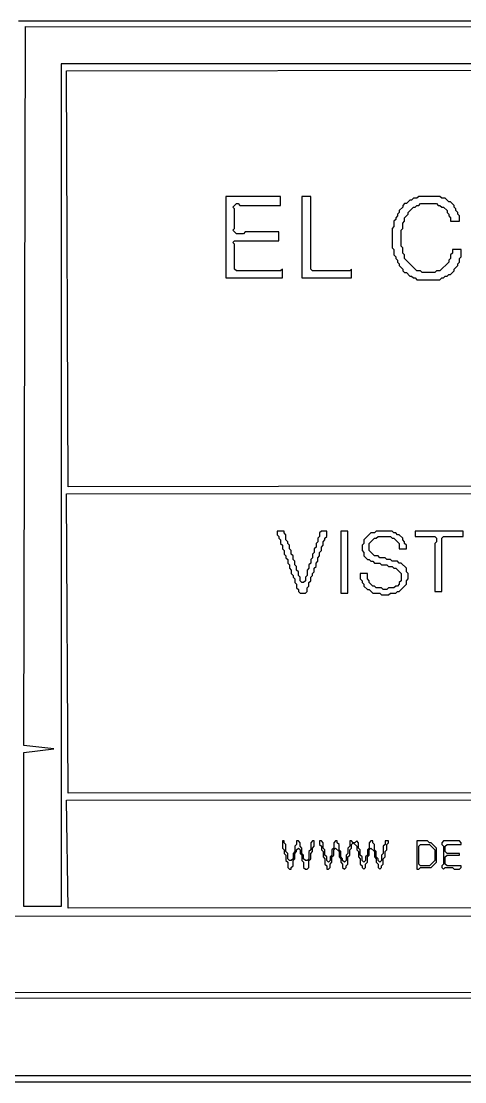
# Model space of a CAD drawing. Extents: x 17 to 323, y -435 to -5.
# Drawn here: x 206.2 to 231.3, y -434.9 to -375 of the extents above; entities that cross this region are included whole.
import ezdxf

# ---------------------------------------------------------------- set-up
doc = ezdxf.new("R2010")
doc.units = 0

msp = doc.modelspace()

# ---------------------------------------------------------------- linework, layer by layer
at = {"layer": 'CONTOURS'}
for p, q in [((312.9, -375), (206.1, -375)), ((206.4, -415.9), (206.5, -375.3)), ((206.5, -375.3), (313, -375.4)), ((312.9, -377.4), (208.5, -377.4)), ((208.5, -377.4), (208.5, -425)), ((208.8, -377.8), (285.4, -377.7)), ((208.9, -401.3), (208.8, -377.8)), ((217.8, -384.9), (217.8, -389.5)), ((220.9, -384.9), (217.8, -384.9)), ((220.9, -385.4), (220.9, -384.9)), ((222.1, -384.9), (222.1, -389.5)), ((222.6, -384.9), (222.1, -384.9)), ((222.6, -389), (222.6, -384.9)), ((228.2, -385.1), (228, -385.3)), ((228.3, -385.1), (228.2, -385.1)), ((228.4, -385), (228.3, -385.1)), ((228.6, -385), (228.4, -385)), ((228.7, -384.9), (228.6, -385)), ((229.9, -384.9), (228.7, -384.9)), ((230, -385), (229.9, -384.9)), ((230.2, -385), (230, -385)), ((230.4, -385.2), (230.2, -385)), ((218.2, -385.5), (218.4, -385.3)), ((218.3, -385.6), (218.2, -385.5)), ((218.3, -386.7), (218.3, -385.6)), ((218.4, -385.3), (218.5, -385.3)), ((218.5, -385.3), (218.6, -385.4)), ((218.6, -385.4), (220.9, -385.4)), ((227.8, -385.5), (227.6, -385.7)), ((227.6, -385.7), (227.6, -385.8)), ((227.9, -385.3), (227.8, -385.4)), ((227.8, -385.4), (227.8, -385.5)), ((228, -385.3), (227.9, -385.3)), ((228.1, -385.8), (228.4, -385.5)), ((228.4, -385.5), (228.5, -385.5)), ((228.5, -385.5), (228.6, -385.4)), ((228.6, -385.4), (228.7, -385.4)), ((228.7, -385.4), (228.8, -385.3)), ((228.8, -385.3), (229.7, -385.3)), ((229.7, -385.3), (229.8, -385.4)), ((229.8, -385.4), (229.9, -385.4)), ((229.9, -385.4), (230, -385.5)), ((230, -385.5), (230.1, -385.5)), ((230.1, -385.5), (230.3, -385.7)), ((230.3, -385.7), (230.3, -385.8)), ((230.5, -385.2), (230.4, -385.2)), ((230.7, -385.4), (230.5, -385.2)), ((230.7, -385.5), (230.7, -385.4)), ((230.8, -385.6), (230.7, -385.5)), ((230.8, -385.7), (230.8, -385.6)), ((230.9, -385.8), (230.8, -385.7)), ((227.4, -386.2), (227.3, -386.3)), ((227.3, -386.3), (227.3, -386.6)), ((227.5, -386), (227.4, -386.1)), ((227.4, -386.1), (227.4, -386.2)), ((227.6, -385.8), (227.5, -385.9)), ((227.5, -385.9), (227.5, -386)), ((227.8, -386.4), (227.9, -386.3)), ((227.9, -386.1), (228.1, -385.9)), ((227.9, -386.3), (227.9, -386.1)), ((228.1, -385.9), (228.1, -385.8)), ((230.3, -385.8), (230.4, -385.9)), ((230.4, -385.9), (230.4, -386)), ((230.4, -386), (230.5, -386.1)), ((230.5, -386.1), (230.5, -386.3)), ((230.5, -386.3), (231, -386.3)), ((230.9, -385.9), (230.9, -385.8)), ((231, -386), (230.9, -385.9)), ((231, -386.3), (231, -386)), ((218.2, -386.8), (218.3, -386.7)), ((218.4, -387), (218.2, -386.8)), ((218.9, -386.9), (218.8, -387)), ((220.8, -386.9), (218.9, -386.9)), ((220.8, -387.4), (220.8, -386.9)), ((227.3, -386.6), (227.2, -386.7)), ((227.2, -386.7), (227.2, -387.8)), ((227.7, -386.8), (227.8, -386.7)), ((227.7, -387.7), (227.7, -386.8)), ((227.8, -386.7), (227.8, -386.4)), ((218.2, -387.5), (218.3, -387.4)), ((218.3, -387.6), (218.2, -387.5)), ((218.3, -387.4), (220.8, -387.4)), ((218.8, -387), (218.4, -387)), ((218.3, -389), (218.3, -387.6)), ((227.2, -387.8), (227.3, -387.9)), ((227.3, -387.9), (227.3, -388.2)), ((227.8, -387.8), (227.7, -387.7)), ((227.8, -388.1), (227.8, -387.8)), ((227.9, -388.2), (227.8, -388.1)), ((230.6, -388.1), (230.5, -388.2)), ((231.1, -387.9), (230.6, -387.9)), ((230.6, -387.9), (230.6, -388.1)), ((231.1, -388.3), (231.1, -387.9)), ((227.3, -388.2), (227.4, -388.3)), ((227.4, -388.3), (227.4, -388.4)), ((227.4, -388.4), (227.5, -388.5)), ((227.5, -388.5), (227.5, -388.6)), ((227.5, -388.6), (227.6, -388.7)), ((227.6, -388.7), (227.6, -388.8)), ((227.9, -388.4), (227.9, -388.2)), ((228.6, -389.1), (227.9, -388.4)), ((230.4, -388.6), (229.9, -389.1)), ((230.5, -388.4), (230.4, -388.5)), ((230.4, -388.5), (230.4, -388.6)), ((230.5, -388.2), (230.5, -388.4)), ((230.9, -388.7), (231, -388.6)), ((230.9, -388.8), (230.9, -388.7)), ((231, -388.4), (231.1, -388.3)), ((231, -388.6), (231, -388.4)), ((218.4, -389.1), (218.3, -389)), ((220.9, -389.1), (218.4, -389.1)), ((221, -389), (220.9, -389.1)), ((221, -389.5), (221, -389)), ((222.7, -389.1), (222.6, -389)), ((224.8, -389.1), (222.7, -389.1)), ((224.9, -389), (224.8, -389.1)), ((224.9, -389.5), (224.9, -389)), ((227.6, -388.8), (227.8, -389)), ((227.8, -389), (227.8, -389.1)), ((227.8, -389.1), (227.9, -389.2)), ((227.9, -389.2), (228, -389.2)), ((228, -389.2), (228.2, -389.4)), ((228.8, -389.1), (228.6, -389.1)), ((228.9, -389.2), (228.8, -389.1)), ((229.6, -389.2), (228.9, -389.2)), ((229.7, -389.1), (229.6, -389.2)), ((229.9, -389.1), (229.7, -389.1)), ((230.3, -389.4), (230.4, -389.3)), ((230.4, -389.3), (230.5, -389.3)), ((230.5, -389.3), (230.7, -389.1)), ((230.7, -389), (230.9, -388.8)), ((230.7, -389.1), (230.7, -389)), ((217.8, -389.5), (221, -389.5)), ((222.1, -389.5), (224.9, -389.5)), ((228.2, -389.4), (228.3, -389.4)), ((228.3, -389.4), (228.4, -389.5)), ((228.4, -389.5), (228.5, -389.5)), ((228.5, -389.5), (228.6, -389.6)), ((228.6, -389.6), (229.9, -389.6)), ((229.9, -389.6), (230, -389.5)), ((230, -389.5), (230.1, -389.5)), ((230.1, -389.5), (230.2, -389.4)), ((230.2, -389.4), (230.3, -389.4)), ((285.5, -401.2), (208.9, -401.3)), ((208.8, -401.7), (291.3, -401.6)), ((208.9, -418.6), (208.8, -401.7)), ((220.7, -403.8), (220.7, -404)), ((221.1, -403.8), (220.7, -403.8)), ((220.7, -404), (220.8, -404.1)), ((220.8, -404.1), (220.8, -404.2)), ((220.8, -404.2), (220.9, -404.3)), ((220.9, -404.3), (220.9, -404.5)), ((221.1, -403.9), (221.1, -403.8)), ((221.2, -404), (221.1, -403.9)), ((221.2, -404.3), (221.2, -404)), ((221.3, -404.4), (221.2, -404.3)), ((223.1, -404.1), (223, -404.2)), ((223, -404.2), (223, -404.4)), ((223.2, -403.8), (223.1, -403.9)), ((223.1, -403.9), (223.1, -404.1)), ((223.5, -403.8), (223.2, -403.8)), ((223.3, -404.4), (223.4, -404.3)), ((223.4, -404.2), (223.5, -404.1)), ((223.4, -404.3), (223.4, -404.2)), ((223.5, -404.1), (223.5, -403.8)), ((224.3, -403.8), (224.3, -407.3)), ((224.7, -403.8), (224.3, -403.8)), ((224.7, -407.3), (224.7, -403.8)), ((226, -403.9), (225.6, -404.3)), ((225.6, -404.3), (225.6, -404.5)), ((225.9, -404.5), (226.2, -404.2)), ((226.2, -403.9), (226, -403.9)), ((226.3, -403.8), (226.2, -403.9)), ((226.2, -404.2), (226.3, -404.2)), ((227.2, -403.8), (226.3, -403.8)), ((226.3, -404.2), (226.4, -404.1)), ((226.4, -404.1), (227.1, -404.1)), ((227.1, -404.1), (227.2, -404.2)), ((227.3, -403.9), (227.2, -403.8)), ((227.2, -404.2), (227.3, -404.2)), ((227.4, -403.9), (227.3, -403.9)), ((227.3, -404.2), (227.6, -404.5)), ((227.5, -404), (227.4, -403.9)), ((227.6, -404), (227.5, -404)), ((227.8, -404.2), (227.6, -404)), ((227.8, -404.3), (227.8, -404.2)), ((227.9, -404.4), (227.8, -404.3)), ((228.5, -403.8), (228.5, -404.1)), ((231.2, -403.8), (228.5, -403.8)), ((228.5, -404.1), (229.6, -404.1)), ((229.6, -404.1), (229.7, -404.2)), ((229.7, -404.2), (229.7, -404.4)), ((230, -404.2), (230.1, -404.1)), ((230, -407.2), (230, -404.2)), ((230.1, -404.1), (231.2, -404.1)), ((231.2, -404.1), (231.2, -403.8)), ((220.9, -404.5), (221, -404.6)), ((221, -404.6), (221, -404.8)), ((221, -404.8), (221.1, -404.9)), ((221.1, -404.9), (221.1, -405.1)), ((221.3, -404.5), (221.3, -404.4)), ((221.4, -404.6), (221.3, -404.5)), ((221.4, -404.8), (221.4, -404.6)), ((221.5, -404.9), (221.4, -404.8)), ((221.5, -405.1), (221.5, -404.9)), ((222.9, -404.7), (222.8, -404.8)), ((222.8, -404.8), (222.8, -405)), ((223, -404.4), (222.9, -404.5)), ((222.9, -404.5), (222.9, -404.7)), ((223.1, -405), (223.2, -404.9)), ((223.2, -404.7), (223.3, -404.6)), ((223.2, -404.9), (223.2, -404.7)), ((223.3, -404.6), (223.3, -404.4)), ((225.6, -404.5), (225.5, -404.6)), ((225.5, -404.6), (225.5, -404.9)), ((225.5, -404.9), (225.6, -405)), ((225.9, -404.9), (225.9, -404.5)), ((226.2, -405.2), (225.9, -404.9)), ((227.6, -404.5), (227.6, -404.8)), ((227.6, -404.8), (228, -404.8)), ((227.9, -404.5), (227.9, -404.4)), ((228, -404.6), (227.9, -404.5)), ((228, -404.8), (228, -404.6)), ((229.7, -404.4), (229.6, -404.5)), ((229.6, -404.5), (229.6, -407.2)), ((221.1, -405.1), (221.2, -405.2)), ((221.2, -405.2), (221.2, -405.3)), ((221.2, -405.3), (221.3, -405.4)), ((221.3, -405.4), (221.3, -405.6)), ((221.6, -405.2), (221.5, -405.1)), ((221.6, -405.4), (221.6, -405.2)), ((221.7, -405.5), (221.6, -405.4)), ((221.7, -405.7), (221.7, -405.5)), ((222.7, -405.3), (222.6, -405.4)), ((222.6, -405.4), (222.6, -405.6)), ((222.8, -405), (222.7, -405.1)), ((222.7, -405.1), (222.7, -405.3)), ((222.9, -405.6), (223, -405.5)), ((223, -405.3), (223.1, -405.2)), ((223, -405.5), (223, -405.3)), ((223.1, -405.2), (223.1, -405)), ((225.6, -405), (225.6, -405.2)), ((225.6, -405.2), (225.8, -405.4)), ((225.8, -405.4), (225.9, -405.4)), ((225.9, -405.4), (226, -405.5)), ((226, -405.5), (226.1, -405.5)), ((226.1, -405.5), (226.2, -405.6)), ((226.4, -405.2), (226.2, -405.2)), ((226.5, -405.3), (226.4, -405.2)), ((226.8, -405.3), (226.5, -405.3)), ((226.9, -405.4), (226.8, -405.3)), ((227.1, -405.4), (226.9, -405.4)), ((227.2, -405.5), (227.1, -405.4)), ((227.5, -405.5), (227.2, -405.5)), ((227.6, -405.6), (227.5, -405.5)), ((221.3, -405.6), (221.4, -405.7)), ((221.4, -405.7), (221.4, -405.9)), ((221.4, -405.9), (221.5, -406)), ((221.5, -406), (221.5, -406.2)), ((221.8, -405.8), (221.7, -405.7)), ((221.8, -406), (221.8, -405.8)), ((221.9, -406.1), (221.8, -406)), ((221.9, -406.3), (221.9, -406.1)), ((222.5, -405.9), (222.4, -406)), ((222.4, -406), (222.4, -406.3)), ((222.6, -405.6), (222.5, -405.7)), ((222.5, -405.7), (222.5, -405.9)), ((222.7, -406.2), (222.8, -406.1)), ((222.8, -405.9), (222.9, -405.8)), ((222.8, -406.1), (222.8, -405.9)), ((222.9, -405.8), (222.9, -405.6)), ((226.2, -405.6), (226.5, -405.6)), ((226.5, -405.6), (226.6, -405.7)), ((226.6, -405.7), (226.9, -405.7)), ((226.9, -405.7), (227, -405.8)), ((227, -405.8), (227.2, -405.8)), ((227.2, -405.8), (227.3, -405.9)), ((227.3, -405.9), (227.4, -405.9)), ((227.4, -405.9), (227.7, -406.2)), ((227.7, -405.6), (227.6, -405.6)), ((228, -405.9), (227.7, -405.6)), ((228, -406.1), (228, -405.9)), ((228.1, -406.2), (228, -406.1)), ((221.5, -406.2), (221.6, -406.3)), ((221.6, -406.3), (221.6, -406.4)), ((221.6, -406.4), (221.7, -406.5)), ((221.7, -406.5), (221.7, -406.7)), ((221.7, -406.7), (221.8, -406.8)), ((222, -406.4), (221.9, -406.3)), ((222, -406.6), (222, -406.4)), ((222.1, -406.7), (222, -406.6)), ((222.2, -406.7), (222.1, -406.7)), ((222.3, -406.6), (222.2, -406.7)), ((222.4, -406.3), (222.3, -406.4)), ((222.3, -406.4), (222.3, -406.6)), ((222.5, -406.7), (222.6, -406.6)), ((222.5, -406.9), (222.5, -406.7)), ((222.6, -406.4), (222.7, -406.3)), ((222.6, -406.6), (222.6, -406.4)), ((222.7, -406.3), (222.7, -406.2)), ((225.8, -406.2), (225.4, -406.2)), ((225.4, -406.2), (225.4, -406.5)), ((225.4, -406.5), (225.5, -406.6)), ((225.5, -406.6), (225.5, -406.7)), ((225.5, -406.7), (225.6, -406.8)), ((225.8, -406.5), (225.8, -406.2)), ((225.9, -406.6), (225.8, -406.5)), ((225.9, -406.7), (225.9, -406.6)), ((226.1, -406.9), (225.9, -406.7)), ((227.7, -406.6), (227.6, -406.7)), ((227.6, -406.7), (227.6, -406.8)), ((227.7, -406.2), (227.7, -406.6)), ((228, -406.6), (228.1, -406.5)), ((228, -406.8), (228, -406.6)), ((228.1, -406.5), (228.1, -406.2)), ((221.8, -406.8), (221.8, -407)), ((221.8, -407), (221.9, -407.1)), ((221.9, -407.1), (221.9, -407.2)), ((221.9, -407.2), (222, -407.3)), ((222, -407.3), (222.3, -407.3)), ((222.3, -407.3), (222.4, -407.2)), ((222.4, -407), (222.5, -406.9)), ((222.4, -407.2), (222.4, -407)), ((224.3, -407.3), (224.7, -407.3)), ((225.6, -406.8), (225.6, -406.9)), ((225.6, -406.9), (225.8, -407.1)), ((225.8, -407.1), (225.9, -407.1)), ((225.9, -407.1), (226.1, -407.3)), ((226.2, -406.9), (226.1, -406.9)), ((226.1, -407.3), (226.5, -407.3)), ((226.3, -407), (226.2, -406.9)), ((226.6, -407), (226.3, -407)), ((226.5, -407.3), (226.6, -407.4)), ((226.7, -407.1), (226.6, -407)), ((226.9, -407.1), (226.7, -407.1)), ((227, -407), (226.9, -407.1)), ((227.3, -407), (227, -407)), ((227, -407.4), (227.1, -407.3)), ((227.1, -407.3), (227.4, -407.3)), ((227.4, -406.9), (227.3, -407)), ((227.5, -406.9), (227.4, -406.9)), ((227.4, -407.3), (227.5, -407.2)), ((227.6, -406.8), (227.5, -406.9)), ((227.5, -407.2), (227.6, -407.2)), ((227.6, -407.2), (228, -406.8)), ((229.6, -407.2), (230, -407.2)), ((226.6, -407.4), (227, -407.4)), ((208.1, -416.1), (206.4, -415.9)), ((206.4, -416.3), (208.1, -416.1)), ((206.4, -425), (206.4, -416.3)), ((291.4, -418.5), (208.9, -418.6)), ((208.8, -419), (291.3, -418.9)), ((208.9, -425.1), (208.8, -419)), ((221, -421.3), (221, -421.7)), ((221.1, -421.3), (221, -421.3)), ((221.1, -421.4), (221.1, -421.3)), ((221.2, -421.5), (221.1, -421.4)), ((221.2, -421.9), (221.2, -421.5)), ((221.8, -421.5), (221.7, -421.6)), ((221.7, -421.6), (221.7, -421.9)), ((221.9, -421.3), (221.8, -421.3)), ((221.8, -421.3), (221.8, -421.5)), ((222, -421.4), (221.9, -421.3)), ((222, -421.6), (222, -421.4)), ((222.1, -421.7), (222, -421.6)), ((222.7, -421.3), (222.6, -421.4)), ((222.6, -421.4), (222.6, -421.8)), ((222.8, -421.3), (222.7, -421.3)), ((222.7, -421.7), (222.8, -421.6)), ((222.8, -421.6), (222.8, -421.3)), ((223.1, -421.3), (223.1, -421.5)), ((223.2, -421.3), (223.1, -421.3)), ((223.1, -421.5), (223.2, -421.6)), ((223.3, -421.4), (223.2, -421.3)), ((223.2, -421.6), (223.2, -421.8)), ((223.3, -421.7), (223.3, -421.4)), ((224, -421.3), (223.9, -421.4)), ((223.9, -421.4), (223.9, -421.7)), ((224.1, -421.3), (224, -421.3)), ((224.1, -421.4), (224.1, -421.3)), ((224.2, -421.5), (224.1, -421.4)), ((224.2, -421.8), (224.2, -421.5)), ((224.8, -421.6), (224.7, -421.7)), ((224.9, -421.3), (224.8, -421.3)), ((224.8, -421.3), (224.8, -421.6)), ((225, -421.4), (224.9, -421.3)), ((224.9, -421.5), (225, -421.4)), ((224.9, -421.7), (224.9, -421.5)), ((225, -421.4), (225.2, -421.6)), ((225.1, -421.4), (225, -421.4)), ((225.2, -421.3), (225.1, -421.4)), ((225.3, -421.4), (225.2, -421.3)), ((225.2, -421.6), (225.2, -421.8)), ((225.3, -421.7), (225.3, -421.4)), ((226, -421.3), (225.9, -421.4)), ((225.9, -421.4), (225.9, -421.7)), ((226.1, -421.3), (226, -421.3)), ((226.1, -421.4), (226.1, -421.3)), ((226.2, -421.5), (226.1, -421.4)), ((226.2, -421.8), (226.2, -421.5)), ((226.8, -421.5), (226.7, -421.6)), ((226.7, -421.6), (226.7, -422)), ((227, -421.3), (226.8, -421.3)), ((226.8, -421.3), (226.8, -421.5)), ((226.9, -421.5), (227, -421.4)), ((226.9, -421.8), (226.9, -421.5)), ((227, -421.4), (227, -421.3)), ((228.6, -421.3), (228.6, -422.9)), ((229.2, -421.3), (228.6, -421.3)), ((228.7, -421.6), (228.8, -421.5)), ((228.7, -422.6), (228.7, -421.6)), ((228.8, -421.5), (229.3, -421.5)), ((229.3, -421.4), (229.2, -421.3)), ((229.4, -421.4), (229.3, -421.4)), ((229.3, -421.5), (229.6, -421.8)), ((229.7, -421.7), (229.4, -421.4)), ((230.1, -421.3), (230, -421.4)), ((230, -421.4), (230, -421.5)), ((230, -421.5), (230.1, -421.6)), ((231, -421.3), (230.1, -421.3)), ((230.1, -421.6), (230.1, -422.6)), ((230.2, -421.6), (230.3, -421.5)), ((230.2, -421.9), (230.2, -421.6)), ((230.3, -421.5), (231.1, -421.5)), ((231.1, -421.4), (231, -421.3)), ((231.1, -421.5), (231.1, -421.4)), ((221, -421.7), (221.1, -421.8)), ((221.1, -421.8), (221.1, -422)), ((221.1, -422), (221.2, -422.1)), ((221.3, -422), (221.2, -421.9)), ((221.2, -422.1), (221.2, -422.4)), ((221.3, -422.3), (221.3, -422)), ((221.7, -421.9), (221.6, -422)), ((221.6, -422), (221.6, -422.3)), ((221.7, -422), (221.8, -421.9)), ((221.7, -422.3), (221.7, -422)), ((221.8, -421.8), (221.9, -421.7)), ((221.8, -421.9), (221.8, -421.8)), ((221.9, -421.7), (222, -421.8)), ((222, -421.8), (222, -422)), ((222, -422), (222.1, -422.1)), ((222.1, -422), (222.1, -421.7)), ((222.2, -422.1), (222.1, -422)), ((222.1, -422.1), (222.1, -422.4)), ((222.2, -422.3), (222.2, -422.1)), ((222.6, -421.8), (222.5, -421.9)), ((222.5, -421.9), (222.5, -422.3)), ((222.6, -422), (222.7, -421.9)), ((222.6, -422.3), (222.6, -422)), ((222.7, -421.9), (222.7, -421.7)), ((223.2, -421.8), (223.3, -421.9)), ((223.4, -421.8), (223.3, -421.7)), ((223.3, -421.9), (223.3, -422.2)), ((223.3, -422.2), (223.4, -422.3)), ((223.4, -422.1), (223.4, -421.8)), ((223.5, -422.2), (223.4, -422.1)), ((223.5, -422.4), (223.5, -422.2)), ((223.8, -422.1), (223.7, -422.2)), ((223.7, -422.2), (223.7, -422.4)), ((223.9, -421.7), (223.8, -421.8)), ((223.8, -421.8), (223.8, -422.1)), ((223.8, -422.2), (223.9, -422.1)), ((223.8, -422.5), (223.8, -422.2)), ((223.9, -421.8), (224, -421.7)), ((223.9, -422.1), (223.9, -421.8)), ((224, -421.7), (224.2, -421.9)), ((224.3, -421.9), (224.2, -421.8)), ((224.2, -421.9), (224.2, -422.2)), ((224.2, -422.2), (224.3, -422.3)), ((224.3, -422.2), (224.3, -421.9)), ((224.4, -422.3), (224.3, -422.2)), ((224.7, -422), (224.6, -422.1)), ((224.6, -422.1), (224.6, -422.4)), ((224.7, -421.7), (224.7, -422)), ((224.7, -422.2), (224.8, -422.1)), ((224.7, -422.6), (224.7, -422.2)), ((224.8, -421.8), (224.9, -421.7)), ((224.8, -422.1), (224.8, -421.8)), ((225.2, -421.8), (225.3, -421.9)), ((225.4, -421.8), (225.3, -421.7)), ((225.3, -421.9), (225.3, -422.2)), ((225.3, -422.2), (225.4, -422.3)), ((225.4, -422.1), (225.4, -421.8)), ((225.5, -422.2), (225.4, -422.1)), ((225.5, -422.4), (225.5, -422.2)), ((225.8, -422.1), (225.7, -422.2)), ((225.7, -422.2), (225.7, -422.4)), ((225.9, -421.7), (225.8, -421.8)), ((225.8, -421.8), (225.8, -422.1)), ((225.8, -422.2), (225.9, -422.1)), ((225.8, -422.5), (225.8, -422.2)), ((225.9, -421.8), (226, -421.7)), ((225.9, -422.1), (225.9, -421.8)), ((226, -421.7), (226.2, -421.9)), ((226.3, -421.9), (226.2, -421.8)), ((226.2, -421.9), (226.2, -422.2)), ((226.2, -422.2), (226.3, -422.3)), ((226.3, -422.2), (226.3, -421.9)), ((226.4, -422.3), (226.3, -422.2)), ((226.7, -422), (226.6, -422.1)), ((226.6, -422.1), (226.6, -422.4)), ((226.7, -422.3), (226.8, -422.2)), ((226.8, -421.9), (226.9, -421.8)), ((226.8, -422.2), (226.8, -421.9)), ((229.6, -421.8), (229.6, -422.4)), ((229.7, -422.5), (229.7, -421.7)), ((230.3, -422), (230.2, -421.9)), ((230.2, -422.2), (230.3, -422.1)), ((230.2, -422.6), (230.2, -422.2)), ((231, -422), (230.3, -422)), ((230.3, -422.1), (231, -422.1)), ((231, -422.1), (231, -422)), ((221.2, -422.4), (221.3, -422.5)), ((221.4, -422.4), (221.3, -422.3)), ((221.3, -422.5), (221.3, -422.8)), ((221.3, -422.8), (221.4, -422.9)), ((221.5, -422.4), (221.4, -422.4)), ((221.6, -422.3), (221.5, -422.4)), ((221.5, -422.8), (221.6, -422.7)), ((221.5, -422.9), (221.5, -422.8)), ((221.6, -422.4), (221.7, -422.3)), ((221.6, -422.7), (221.6, -422.4)), ((222.1, -422.4), (222.2, -422.5)), ((222.3, -422.4), (222.2, -422.3)), ((222.2, -422.5), (222.2, -422.8)), ((222.2, -422.8), (222.3, -422.9)), ((222.4, -422.4), (222.3, -422.4)), ((222.5, -422.3), (222.4, -422.4)), ((222.4, -422.9), (222.5, -422.8)), ((222.5, -422.4), (222.6, -422.3)), ((222.5, -422.8), (222.5, -422.4)), ((223.4, -422.3), (223.4, -422.6)), ((223.4, -422.6), (223.5, -422.7)), ((223.6, -422.5), (223.5, -422.4)), ((223.5, -422.7), (223.5, -422.9)), ((223.7, -422.4), (223.6, -422.5)), ((223.6, -422.9), (223.7, -422.8)), ((223.7, -422.6), (223.8, -422.5)), ((223.7, -422.8), (223.7, -422.6)), ((224.3, -422.3), (224.3, -422.5)), ((224.3, -422.5), (224.4, -422.6)), ((224.4, -422.4), (224.4, -422.3)), ((224.5, -422.5), (224.4, -422.4)), ((224.4, -422.6), (224.4, -422.8)), ((224.4, -422.8), (224.5, -422.9)), ((224.6, -422.4), (224.5, -422.5)), ((224.5, -422.9), (224.6, -422.8)), ((224.6, -422.7), (224.7, -422.6)), ((224.6, -422.8), (224.6, -422.7)), ((225.4, -422.3), (225.4, -422.6)), ((225.4, -422.6), (225.5, -422.7)), ((225.6, -422.5), (225.5, -422.4)), ((225.5, -422.7), (225.5, -422.8)), ((225.5, -422.8), (225.6, -422.9)), ((225.7, -422.4), (225.6, -422.5)), ((225.6, -422.9), (225.7, -422.8)), ((225.7, -422.6), (225.8, -422.5)), ((225.7, -422.8), (225.7, -422.6)), ((226.3, -422.3), (226.3, -422.5)), ((226.3, -422.5), (226.4, -422.6)), ((226.4, -422.4), (226.4, -422.3)), ((226.5, -422.5), (226.4, -422.4)), ((226.4, -422.6), (226.4, -422.8)), ((226.4, -422.8), (226.5, -422.9)), ((226.6, -422.4), (226.5, -422.5)), ((226.5, -422.9), (226.6, -422.8)), ((226.6, -422.7), (226.7, -422.6)), ((226.6, -422.8), (226.6, -422.7)), ((226.7, -422.6), (226.7, -422.3)), ((228.8, -422.7), (228.7, -422.6)), ((228.7, -422.9), (228.8, -422.8)), ((229.3, -422.7), (228.8, -422.7)), ((228.8, -422.8), (229.4, -422.8)), ((229.6, -422.4), (229.3, -422.7)), ((229.4, -422.8), (229.7, -422.5)), ((230.1, -422.6), (230, -422.7)), ((230, -422.7), (230, -422.8)), ((230, -422.8), (230.1, -422.9)), ((230.1, -422.9), (230.2, -422.8)), ((230.3, -422.7), (230.2, -422.6)), ((230.2, -422.8), (230.6, -422.8)), ((231.1, -422.7), (230.3, -422.7)), ((230.6, -422.8), (230.7, -422.9)), ((231, -422.9), (231.1, -422.8)), ((231.1, -422.8), (231.1, -422.7)), ((221.4, -422.9), (221.5, -422.9)), ((222.3, -422.9), (222.4, -422.9)), ((223.5, -422.9), (223.6, -422.9)), ((228.6, -422.9), (228.7, -422.9)), ((230.7, -422.9), (231, -422.9)), ((208.5, -425), (206.4, -425)), ((291.4, -425), (208.9, -425.1)), ((26.3, -425.4), (313.2, -425.6)), ((317.7, -429.9), (21.8, -429.8)), ((21.5, -430.1), (318.1, -430.2)), ((322.4, -434.6), (17.2, -434.5)), ((16.9, -434.9), (322.7, -434.9))]:
    msp.add_line(p, q, dxfattribs=at)

doc.saveas('drawing.dxf')
